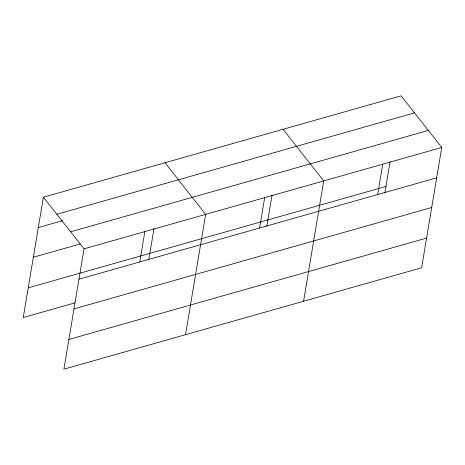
<?xml version="1.0" encoding="UTF-8"?>
<svg xmlns="http://www.w3.org/2000/svg" width="465" height="465" viewBox="0 0 465 465"><rect width="100%" height="100%" fill="white"/><g stroke="black" fill="none" stroke-linecap="round" stroke-linejoin="round"><path stroke-width="0.7" d="M43.385 197.212L84.031 248.845L63.897 369.164L421.616 267.788L441.75 147.475L401.103 95.837L43.385 197.212L23.25 317.525L74.975 302.866M139.762 261.964L144.842 231.617M148.777 259.732L154.008 228.472M185.523 334.695L205.652 214.382L165.011 162.744M259.598 228.007L264.678 197.654M266.823 226.281L272.054 195.021M303.569 301.239L323.704 180.926L283.057 129.293M377.65 194.55L382.724 164.203M384.875 192.824L390.106 161.57M56.8 214.249L414.518 112.879M38.304 227.565L62.769 220.631M70.616 231.808L428.335 130.438M33.335 257.25L80.172 243.98M84.031 248.845L441.75 147.475M28.22 287.835L385.938 186.465M78.951 279.198L436.67 177.828M73.982 308.888L431.7 207.512M68.867 339.473L426.585 238.103"/></g></svg>
